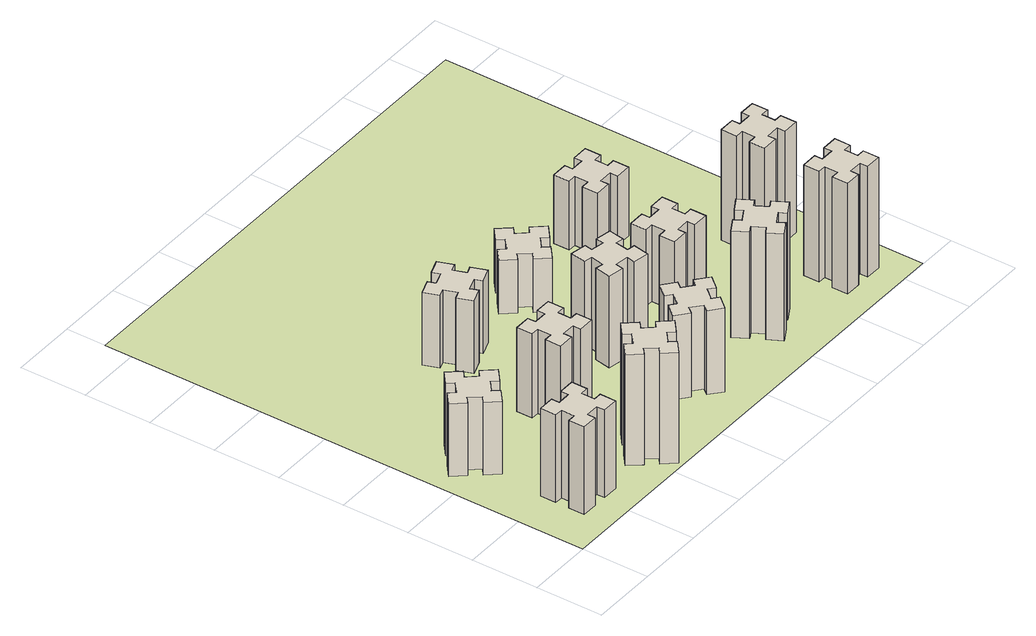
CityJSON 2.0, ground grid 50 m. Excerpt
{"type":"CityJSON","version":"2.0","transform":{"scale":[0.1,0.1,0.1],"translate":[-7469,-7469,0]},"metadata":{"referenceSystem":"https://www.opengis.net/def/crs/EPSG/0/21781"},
"CityObjects":{
"building1":{"type":"Building","attributes":{"class":"1000","function":"1000","usage":"1000","yearOfConstruction":2016,"roofType":"1000","measuredHeight":69,"storeysAboveGround":30,"storeysBelowGround":0},"geometry":[{"type":"Solid","lod":"1","boundaries":[[[[0,1,2,3,4,5,6,7,8,9,10,11,12,13,14,15,16,17,18,19]],[[17,16,20,21]],[[16,15,22,20]],[[15,14,23,22]],[[14,13,24,23]],[[13,12,25,24]],[[12,11,26,25]],[[11,10,27,26]],[[10,9,28,27]],[[9,8,29,28]],[[8,7,30,29]],[[7,6,31,30]],[[6,5,32,31]],[[5,4,33,32]],[[4,3,34,33]],[[3,2,35,34]],[[2,1,36,35]],[[1,0,37,36]],[[0,19,38,37]],[[19,18,39,38]],[[18,17,21,39]],[[24,25,26,27,28,29,30,31,32,33,34,35,36,37,38,39,21,20,22,23]]]]}]},
"building2":{"type":"Building","attributes":{"class":"1000","function":"1000","usage":"1000","yearOfConstruction":2016,"roofType":"1000","measuredHeight":57,"storeysAboveGround":30,"storeysBelowGround":0},"geometry":[{"type":"Solid","lod":"1","boundaries":[[[[40,41,42,43,44,45,46,47,48,49,50,51,52,53,54,55,56,57,58,59]],[[57,56,60,61]],[[56,55,62,60]],[[55,54,63,62]],[[54,53,64,63]],[[53,52,65,64]],[[52,51,66,65]],[[51,50,67,66]],[[50,49,68,67]],[[49,48,69,68]],[[48,47,70,69]],[[47,46,71,70]],[[46,45,72,71]],[[45,44,73,72]],[[44,43,74,73]],[[43,42,75,74]],[[42,41,76,75]],[[41,40,77,76]],[[40,59,78,77]],[[59,58,79,78]],[[58,57,61,79]],[[64,65,66,67,68,69,70,71,72,73,74,75,76,77,78,79,61,60,62,63]]]]}]},
"building3":{"type":"Building","attributes":{"class":"1000","function":"1000","usage":"1000","yearOfConstruction":2016,"roofType":"1000","measuredHeight":87,"storeysAboveGround":30,"storeysBelowGround":0},"geometry":[{"type":"Solid","lod":"1","boundaries":[[[[80,81,82,83,84,85,86,87,88,89,90,91,92,93,94,95,96,97,98,99]],[[97,96,100,101]],[[96,95,102,100]],[[95,94,103,102]],[[94,93,104,103]],[[93,92,105,104]],[[92,91,106,105]],[[91,90,107,106]],[[90,89,108,107]],[[89,88,109,108]],[[88,87,110,109]],[[87,86,111,110]],[[86,85,112,111]],[[85,84,113,112]],[[84,83,114,113]],[[83,82,115,114]],[[82,81,116,115]],[[81,80,117,116]],[[80,99,118,117]],[[99,98,119,118]],[[98,97,101,119]],[[104,105,106,107,108,109,110,111,112,113,114,115,116,117,118,119,101,100,102,103]]]]}]},
"building4":{"type":"Building","attributes":{"class":"1000","function":"1000","usage":"1000","yearOfConstruction":2016,"roofType":"1000","measuredHeight":66,"storeysAboveGround":30,"storeysBelowGround":0},"geometry":[{"type":"Solid","lod":"1","boundaries":[[[[120,121,122,123,124,125,126,127,128,129,130,131,132,133,134,135,136,137,138,139]],[[137,136,140,141]],[[136,135,142,140]],[[135,134,143,142]],[[134,133,144,143]],[[133,132,145,144]],[[132,131,146,145]],[[131,130,147,146]],[[130,129,148,147]],[[129,128,149,148]],[[128,127,150,149]],[[127,126,151,150]],[[126,125,152,151]],[[125,124,153,152]],[[124,123,154,153]],[[123,122,155,154]],[[122,121,156,155]],[[121,120,157,156]],[[120,139,158,157]],[[139,138,159,158]],[[138,137,141,159]],[[144,145,146,147,148,149,150,151,152,153,154,155,156,157,158,159,141,140,142,143]]]]}]},
"building5":{"type":"Building","attributes":{"class":"1000","function":"1000","usage":"1000","yearOfConstruction":2016,"roofType":"1000","measuredHeight":57,"storeysAboveGround":30,"storeysBelowGround":0},"geometry":[{"type":"Solid","lod":"1","boundaries":[[[[160,161,162,163,164,165,166,167,168,169,170,171,172,173,174,175,176,177,178,179]],[[177,176,180,181]],[[176,175,182,180]],[[175,174,183,182]],[[174,173,184,183]],[[173,172,185,184]],[[172,171,186,185]],[[171,170,187,186]],[[170,169,188,187]],[[169,168,189,188]],[[168,167,190,189]],[[167,166,191,190]],[[166,165,192,191]],[[165,164,193,192]],[[164,163,194,193]],[[163,162,195,194]],[[162,161,196,195]],[[161,160,197,196]],[[160,179,198,197]],[[179,178,199,198]],[[178,177,181,199]],[[184,185,186,187,188,189,190,191,192,193,194,195,196,197,198,199,181,180,182,183]]]]}]},
"building6":{"type":"Building","attributes":{"class":"1000","function":"1000","usage":"1000","yearOfConstruction":2016,"roofType":"1000","measuredHeight":66,"storeysAboveGround":30,"storeysBelowGround":0},"geometry":[{"type":"Solid","lod":"1","boundaries":[[[[200,201,202,203,204,205,206,207,208,209,210,211,212,213,214,215,216,217,218,219]],[[217,216,220,221]],[[216,215,222,220]],[[215,214,223,222]],[[214,213,224,223]],[[213,212,225,224]],[[212,211,226,225]],[[211,210,227,226]],[[210,209,228,227]],[[209,208,229,228]],[[208,207,230,229]],[[207,206,231,230]],[[206,205,232,231]],[[205,204,233,232]],[[204,203,234,233]],[[203,202,235,234]],[[202,201,236,235]],[[201,200,237,236]],[[200,219,238,237]],[[219,218,239,238]],[[218,217,221,239]],[[224,225,226,227,228,229,230,231,232,233,234,235,236,237,238,239,221,220,222,223]]]]}]},
"building7":{"type":"Building","attributes":{"class":"1000","function":"1000","usage":"1000","yearOfConstruction":2016,"roofType":"1000","measuredHeight":72,"storeysAboveGround":30,"storeysBelowGround":0},"geometry":[{"type":"Solid","lod":"1","boundaries":[[[[240,241,242,243,244,245,246,247,248,249,250,251,252,253,254,255,256,257,258,259]],[[257,256,260,261]],[[256,255,262,260]],[[255,254,263,262]],[[254,253,264,263]],[[253,252,265,264]],[[252,251,266,265]],[[251,250,267,266]],[[250,249,268,267]],[[249,248,269,268]],[[248,247,270,269]],[[247,246,271,270]],[[246,245,272,271]],[[245,244,273,272]],[[244,243,274,273]],[[243,242,275,274]],[[242,241,276,275]],[[241,240,277,276]],[[240,259,278,277]],[[259,258,279,278]],[[258,257,261,279]],[[264,265,266,267,268,269,270,271,272,273,274,275,276,277,278,279,261,260,262,263]]]]}]},
"building8":{"type":"Building","attributes":{"class":"1000","function":"1000","usage":"1000","yearOfConstruction":2016,"roofType":"1000","measuredHeight":42,"storeysAboveGround":30,"storeysBelowGround":0},"geometry":[{"type":"Solid","lod":"1","boundaries":[[[[280,281,282,283,284,285,286,287,288,289,290,291,292,293,294,295,296,297,298,299]],[[297,296,300,301]],[[296,295,302,300]],[[295,294,303,302]],[[294,293,304,303]],[[293,292,305,304]],[[292,291,306,305]],[[291,290,307,306]],[[290,289,308,307]],[[289,288,309,308]],[[288,287,310,309]],[[287,286,311,310]],[[286,285,312,311]],[[285,284,313,312]],[[284,283,314,313]],[[283,282,315,314]],[[282,281,316,315]],[[281,280,317,316]],[[280,299,318,317]],[[299,298,319,318]],[[298,297,301,319]],[[304,305,306,307,308,309,310,311,312,313,314,315,316,317,318,319,301,300,302,303]]]]}]},
"building9":{"type":"Building","attributes":{"class":"1000","function":"1000","usage":"1000","yearOfConstruction":2016,"roofType":"1000","measuredHeight":84,"storeysAboveGround":30,"storeysBelowGround":0},"geometry":[{"type":"Solid","lod":"1","boundaries":[[[[320,321,322,323,324,325,326,327,328,329,330,331,332,333,334,335,336,337,338,339]],[[337,336,340,341]],[[336,335,342,340]],[[335,334,343,342]],[[334,333,344,343]],[[333,332,345,344]],[[332,331,346,345]],[[331,330,347,346]],[[330,329,348,347]],[[329,328,349,348]],[[328,327,350,349]],[[327,326,351,350]],[[326,325,352,351]],[[325,324,353,352]],[[324,323,354,353]],[[323,322,355,354]],[[322,321,356,355]],[[321,320,357,356]],[[320,339,358,357]],[[339,338,359,358]],[[338,337,341,359]],[[344,345,346,347,348,349,350,351,352,353,354,355,356,357,358,359,341,340,342,343]]]]}]},
"building10":{"type":"Building","attributes":{"class":"1000","function":"1000","usage":"1000","yearOfConstruction":2016,"roofType":"1000","measuredHeight":60,"storeysAboveGround":30,"storeysBelowGround":0},"geometry":[{"type":"Solid","lod":"1","boundaries":[[[[360,361,362,363,364,365,366,367,368,369,370,371,372,373,374,375,376,377,378,379]],[[377,376,380,381]],[[376,375,382,380]],[[375,374,383,382]],[[374,373,384,383]],[[373,372,385,384]],[[372,371,386,385]],[[371,370,387,386]],[[370,369,388,387]],[[369,368,389,388]],[[368,367,390,389]],[[367,366,391,390]],[[366,365,392,391]],[[365,364,393,392]],[[364,363,394,393]],[[363,362,395,394]],[[362,361,396,395]],[[361,360,397,396]],[[360,379,398,397]],[[379,378,399,398]],[[378,377,381,399]],[[384,385,386,387,388,389,390,391,392,393,394,395,396,397,398,399,381,380,382,383]]]]}]},
"building11":{"type":"Building","attributes":{"class":"1000","function":"1000","usage":"1000","yearOfConstruction":2016,"roofType":"1000","measuredHeight":54,"storeysAboveGround":30,"storeysBelowGround":0},"geometry":[{"type":"Solid","lod":"1","boundaries":[[[[400,401,402,403,404,405,406,407,408,409,410,411,412,413,414,415,416,417,418,419]],[[417,416,420,421]],[[416,415,422,420]],[[415,414,423,422]],[[414,413,424,423]],[[413,412,425,424]],[[412,411,426,425]],[[411,410,427,426]],[[410,409,428,427]],[[409,408,429,428]],[[408,407,430,429]],[[407,406,431,430]],[[406,405,432,431]],[[405,404,433,432]],[[404,403,434,433]],[[403,402,435,434]],[[402,401,436,435]],[[401,400,437,436]],[[400,419,438,437]],[[419,418,439,438]],[[418,417,421,439]],[[424,425,426,427,428,429,430,431,432,433,434,435,436,437,438,439,421,420,422,423]]]]}]},
"building12":{"type":"Building","attributes":{"class":"1000","function":"1000","usage":"1000","yearOfConstruction":2016,"roofType":"1000","measuredHeight":87,"storeysAboveGround":30,"storeysBelowGround":0},"geometry":[{"type":"Solid","lod":"1","boundaries":[[[[440,441,442,443,444,445,446,447,448,449,450,451,452,453,454,455,456,457,458,459]],[[457,456,460,461]],[[456,455,462,460]],[[455,454,463,462]],[[454,453,464,463]],[[453,452,465,464]],[[452,451,466,465]],[[451,450,467,466]],[[450,449,468,467]],[[449,448,469,468]],[[448,447,470,469]],[[447,446,471,470]],[[446,445,472,471]],[[445,444,473,472]],[[444,443,474,473]],[[443,442,475,474]],[[442,441,476,475]],[[441,440,477,476]],[[440,459,478,477]],[[459,458,479,478]],[[458,457,461,479]],[[464,465,466,467,468,469,470,471,472,473,474,475,476,477,478,479,461,460,462,463]]]]}]},
"building13":{"type":"Building","attributes":{"class":"1000","function":"1000","usage":"1000","yearOfConstruction":2016,"roofType":"1000","measuredHeight":87,"storeysAboveGround":30,"storeysBelowGround":0},"geometry":[{"type":"Solid","lod":"1","boundaries":[[[[480,481,482,483,484,485,486,487,488,489,490,491,492,493,494,495,496,497,498,499]],[[497,496,500,501]],[[496,495,502,500]],[[495,494,503,502]],[[494,493,504,503]],[[493,492,505,504]],[[492,491,506,505]],[[491,490,507,506]],[[490,489,508,507]],[[489,488,509,508]],[[488,487,510,509]],[[487,486,511,510]],[[486,485,512,511]],[[485,484,513,512]],[[484,483,514,513]],[[483,482,515,514]],[[482,481,516,515]],[[481,480,517,516]],[[480,499,518,517]],[[499,498,519,518]],[[498,497,501,519]],[[504,505,506,507,508,509,510,511,512,513,514,515,516,517,518,519,501,500,502,503]]]]}]},
"landuse1":{"type":"LandUse","attributes":{"name":"plot1","function":"1010"},"geometry":[{"type":"MultiSurface","lod":"1","boundaries":[[[520,521,522,523]]]}]}
},
"vertices":[
[425,265,0],[525,265,0],[525,205,0],[645,205,0],[645,325,0],[585,325,0],[585,425,0],[645,425,0],[645,545,0],[525,545,0],[525,485,0],[425,485,0],[425,545,0],[305,545,0],[305,425,0],[365,425,0],[365,325,0],[305,325,0],[305,205,0],[425,205,0],[365,325,690],[305,325,690],[365,425,690],[305,425,690],[305,545,690],[425,545,690],[425,485,690],[525,485,690],[525,545,690],[645,545,690],[645,425,690],[585,425,690],[585,325,690],[645,325,690],[645,205,690],[525,205,690],[525,265,690],[425,265,690],[425,205,690],[305,205,690],
[492,1148,0],[427,1224,0],[473,1263,0],[396,1355,0],[304,1278,0],[343,1232,0],[266,1167,0],[228,1213,0],[136,1136,0],[213,1044,0],[259,1083,0],[323,1006,0],[277,968,0],[354,876,0],[446,953,0],[408,999,0],[484,1063,0],[523,1017,0],[615,1094,0],[538,1186,0],[484,1063,570],[523,1017,570],[408,999,570],[446,953,570],[354,876,570],[277,968,570],[323,1006,570],[259,1083,570],[213,1044,570],[136,1136,570],[228,1213,570],[266,1167,570],[343,1232,570],[304,1278,570],[396,1355,570],[473,1263,570],[427,1224,570],[492,1148,570],[538,1186,570],[615,1094,570],
[1232,308,0],[1167,384,0],[1213,423,0],[1136,515,0],[1044,438,0],[1083,392,0],[1006,327,0],[968,373,0],[876,296,0],[953,204,0],[999,243,0],[1063,166,0],[1017,128,0],[1094,36,0],[1186,113,0],[1148,159,0],[1224,223,0],[1263,177,0],[1355,254,0],[1278,346,0],[1224,223,870],[1263,177,870],[1148,159,870],[1186,113,870],[1094,36,870],[1017,128,870],[1063,166,870],[999,243,870],[953,204,870],[876,296,870],[968,373,870],[1006,327,870],[1083,392,870],[1044,438,870],[1136,515,870],[1213,423,870],[1167,384,870],[1232,308,870],[1278,346,870],[1355,254,870],
[1005,1065,0],[1005,965,0],[945,965,0],[945,845,0],[1065,845,0],[1065,905,0],[1165,905,0],[1165,845,0],[1285,845,0],[1285,965,0],[1225,965,0],[1225,1065,0],[1285,1065,0],[1285,1185,0],[1165,1185,0],[1165,1125,0],[1065,1125,0],[1065,1185,0],[945,1185,0],[945,1065,0],[1065,1125,660],[1065,1185,660],[1165,1125,660],[1165,1185,660],[1285,1185,660],[1285,1065,660],[1225,1065,660],[1225,965,660],[1285,965,660],[1285,845,660],[1165,845,660],[1165,905,660],[1065,905,660],[1065,845,660],[945,845,660],[945,965,660],[1005,965,660],[1005,1065,660],[945,1065,660],[945,1185,660],
[1336,1846,0],[1302,1940,0],[1358,1960,0],[1317,2073,0],[1204,2032,0],[1225,1976,0],[1131,1942,0],[1110,1998,0],[997,1957,0],[1039,1844,0],[1095,1865,0],[1129,1771,0],[1073,1750,0],[1114,1637,0],[1227,1679,0],[1206,1735,0],[1300,1769,0],[1320,1713,0],[1433,1754,0],[1392,1867,0],[1300,1769,570],[1320,1713,570],[1206,1735,570],[1227,1679,570],[1114,1637,570],[1073,1750,570],[1129,1771,570],[1095,1865,570],[1039,1844,570],[997,1957,570],[1110,1998,570],[1131,1942,570],[1225,1976,570],[1204,2032,570],[1317,2073,570],[1358,1960,570],[1302,1940,570],[1336,1846,570],[1392,1867,570],[1433,1754,570],
[1803,584,0],[1739,508,0],[1693,546,0],[1616,454,0],[1708,377,0],[1746,423,0],[1823,359,0],[1784,313,0],[1876,236,0],[1953,328,0],[1907,366,0],[1972,443,0],[2018,404,0],[2095,496,0],[2003,573,0],[1964,527,0],[1888,592,0],[1926,638,0],[1834,715,0],[1757,623,0],[1888,592,660],[1926,638,660],[1964,527,660],[2003,573,660],[2095,496,660],[2018,404,660],[1972,443,660],[1907,366,660],[1953,328,660],[1876,236,660],[1784,313,660],[1823,359,660],[1746,423,660],[1708,377,660],[1616,454,660],[1693,546,660],[1739,508,660],[1803,584,660],[1757,623,660],[1834,715,660],
[1924,1215,0],[1825,1232,0],[1836,1291,0],[1717,1312,0],[1697,1194,0],[1756,1184,0],[1738,1085,0],[1679,1096,0],[1658,977,0],[1777,957,0],[1787,1016,0],[1885,998,0],[1875,939,0],[1993,918,0],[2014,1037,0],[1955,1047,0],[1972,1145,0],[2031,1135,0],[2052,1253,0],[1934,1274,0],[1972,1145,720],[2031,1135,720],[1955,1047,720],[2014,1037,720],[1993,918,720],[1875,939,720],[1885,998,720],[1787,1016,720],[1777,957,720],[1658,977,720],[1679,1096,720],[1738,1085,720],[1756,1184,720],[1697,1194,720],[1717,1312,720],[1836,1291,720],[1825,1232,720],[1924,1215,720],[1934,1274,720],[2052,1253,720],
[1839,1823,0],[1903,1746,0],[1857,1708,0],[1934,1616,0],[2026,1693,0],[1988,1739,0],[2064,1803,0],[2103,1757,0],[2195,1834,0],[2118,1926,0],[2072,1888,0],[2007,1964,0],[2053,2003,0],[1976,2095,0],[1884,2018,0],[1923,1972,0],[1846,1907,0],[1808,1953,0],[1716,1876,0],[1793,1784,0],[1846,1907,420],[1808,1953,420],[1923,1972,420],[1884,2018,420],[1976,2095,420],[2053,2003,420],[2007,1964,420],[2072,1888,420],[2118,1926,420],[2195,1834,420],[2103,1757,420],[2064,1803,420],[1988,1739,420],[2026,1693,420],[1934,1616,420],[1857,1708,420],[1903,1746,420],[1839,1823,420],[1793,1784,420],[1716,1876,420],
[2475,464,0],[2525,377,0],[2473,347,0],[2533,243,0],[2637,303,0],[2607,355,0],[2694,405,0],[2724,353,0],[2828,413,0],[2768,517,0],[2716,487,0],[2666,574,0],[2718,604,0],[2658,708,0],[2554,648,0],[2584,596,0],[2497,546,0],[2467,598,0],[2363,538,0],[2423,434,0],[2497,546,840],[2467,598,840],[2584,596,840],[2554,648,840],[2658,708,840],[2718,604,840],[2666,574,840],[2716,487,840],[2768,517,840],[2828,413,840],[2724,353,840],[2694,405,840],[2607,355,840],[2637,303,840],[2533,243,840],[2473,347,840],[2525,377,840],[2475,464,840],[2423,434,840],[2363,538,840],
[2385,1165,0],[2385,1065,0],[2325,1065,0],[2325,945,0],[2445,945,0],[2445,1005,0],[2545,1005,0],[2545,945,0],[2665,945,0],[2665,1065,0],[2605,1065,0],[2605,1165,0],[2665,1165,0],[2665,1285,0],[2545,1285,0],[2545,1225,0],[2445,1225,0],[2445,1285,0],[2325,1285,0],[2325,1165,0],[2445,1225,600],[2445,1285,600],[2545,1225,600],[2545,1285,600],[2665,1285,600],[2665,1165,600],[2605,1165,600],[2605,1065,600],[2665,1065,600],[2665,945,600],[2545,945,600],[2545,1005,600],[2445,1005,600],[2445,945,600],[2325,945,600],[2325,1065,600],[2385,1065,600],[2385,1165,600],[2325,1165,600],[2325,1285,600],
[2805,1805,0],[2805,1905,0],[2865,1905,0],[2865,2025,0],[2745,2025,0],[2745,1965,0],[2645,1965,0],[2645,2025,0],[2525,2025,0],[2525,1905,0],[2585,1905,0],[2585,1805,0],[2525,1805,0],[2525,1685,0],[2645,1685,0],[2645,1745,0],[2745,1745,0],[2745,1685,0],[2865,1685,0],[2865,1805,0],[2745,1745,540],[2745,1685,540],[2645,1745,540],[2645,1685,540],[2525,1685,540],[2525,1805,540],[2585,1805,540],[2585,1905,540],[2525,1905,540],[2525,2025,540],[2645,2025,540],[2645,1965,540],[2745,1965,540],[2745,2025,540],[2865,2025,540],[2865,1905,540],[2805,1905,540],[2805,1805,540],[2865,1805,540],[2865,1685,540],
[3225,425,0],[3225,325,0],[3165,325,0],[3165,205,0],[3285,205,0],[3285,265,0],[3385,265,0],[3385,205,0],[3505,205,0],[3505,325,0],[3445,325,0],[3445,425,0],[3505,425,0],[3505,545,0],[3385,545,0],[3385,485,0],[3285,485,0],[3285,545,0],[3165,545,0],[3165,425,0],[3285,485,870],[3285,545,870],[3385,485,870],[3385,545,870],[3505,545,870],[3505,425,870],[3445,425,870],[3445,325,870],[3505,325,870],[3505,205,870],[3385,205,870],[3385,265,870],[3285,265,870],[3285,205,870],[3165,205,870],[3165,325,870],[3225,325,870],[3225,425,870],[3165,425,870],[3165,545,870],
[3285,905,0],[3385,905,0],[3385,845,0],[3505,845,0],[3505,965,0],[3445,965,0],[3445,1065,0],[3505,1065,0],[3505,1185,0],[3385,1185,0],[3385,1125,0],[3285,1125,0],[3285,1185,0],[3165,1185,0],[3165,1065,0],[3225,1065,0],[3225,965,0],[3165,965,0],[3165,845,0],[3285,845,0],[3225,965,870],[3165,965,870],[3225,1065,870],[3165,1065,870],[3165,1185,870],[3285,1185,870],[3285,1125,870],[3385,1125,870],[3385,1185,870],[3505,1185,870],[3505,1065,870],[3445,1065,870],[3445,965,870],[3505,965,870],[3505,845,870],[3385,845,870],[3385,905,870],[3285,905,870],[3285,845,870],[3165,845,870],
[5,3705,0],[3705,3705,0],[3705,5,0],[5,5,0]
]}
